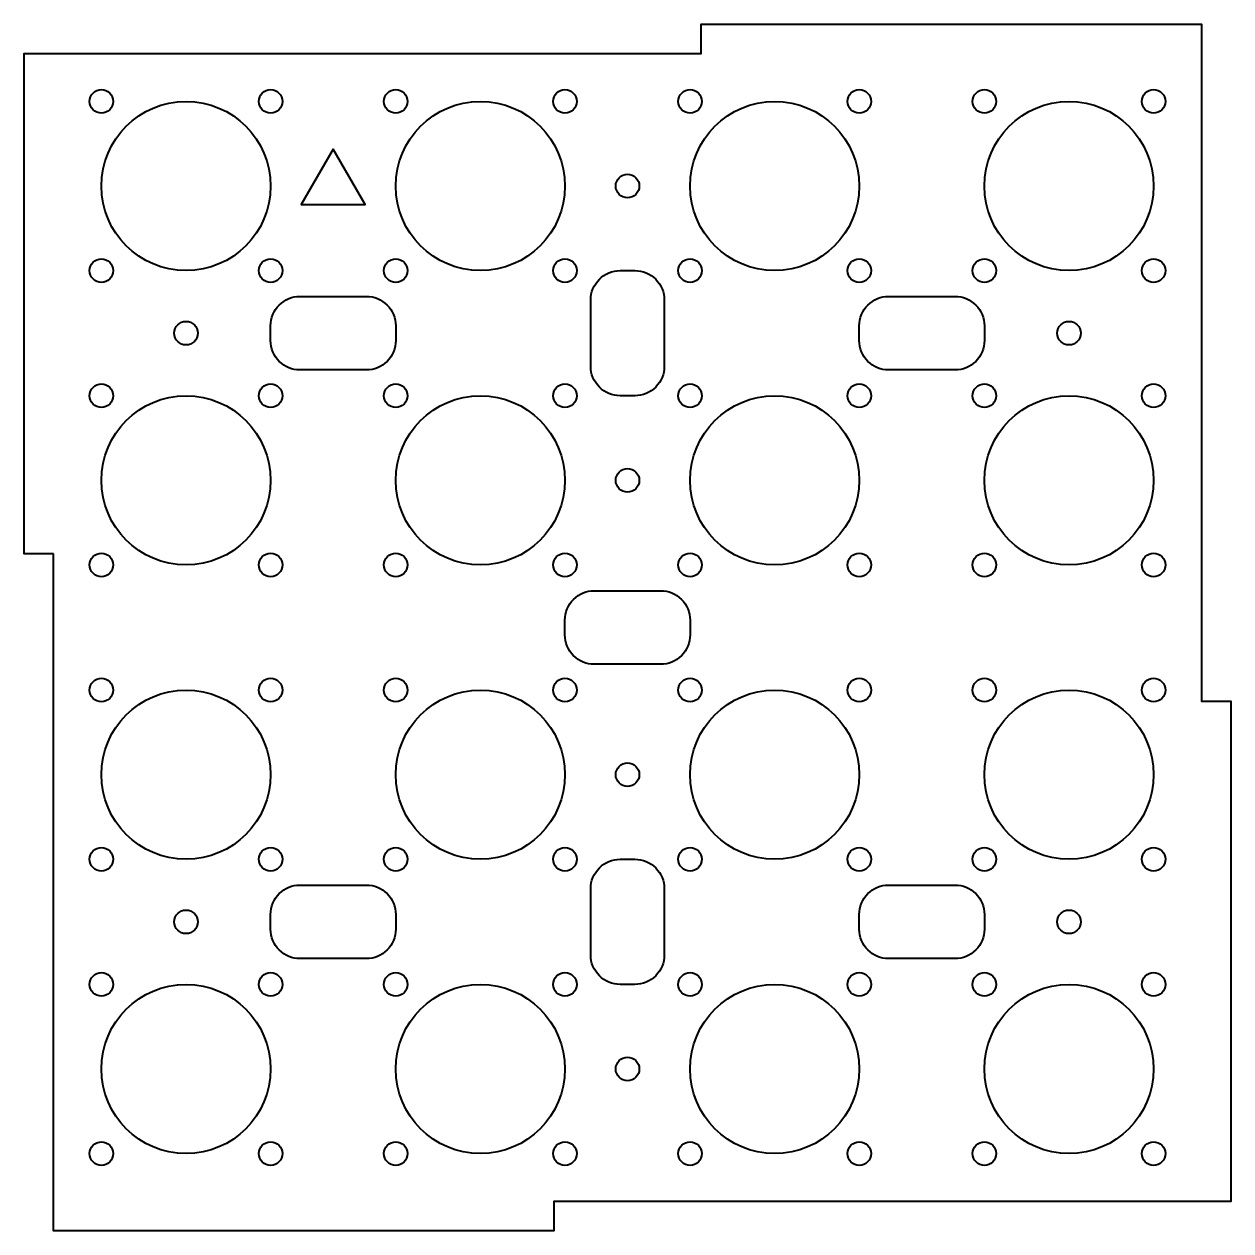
# Model space of a CAD drawing. Header units: inches. Extents: x 0 to 164, y 0 to 164.
import ezdxf

# ---------------------------------------------------------------- set-up
doc = ezdxf.new("R2010")
doc.units = ezdxf.units.IN
doc.header["$MEASUREMENT"] = 0
doc.layers.add('A-DETL-___2', color=2, linetype='Continuous')

# ---------------------------------------------------------------- blocks, each defined once
blk = doc.blocks.new('motor mount 26mm')
at = {"layer": 'A-DETL-___2', "lineweight": 40, "transparency": 33554687}
for centre, radius in [((-11.5, 11.5), 1.6), ((0, 0), 11.5), ((11.5, 11.5), 1.6), ((-11.5, -11.5), 1.6), ((11.5, -11.5), 1.6)]:
    blk.add_circle(centre, radius, dxfattribs=at)

msp = doc.modelspace()

# ---------------------------------------------------------------- linework, layer by layer
at = {"layer": 'A-DETL-___2', "lineweight": 40, "transparency": 33554687}
for points in [[(4.31, 91.8), (0.31, 91.8), (0.31, 159.8), (92.31, 159.8), (92.31, 163.8), (160.31, 163.8), (160.31, 71.8), (164.31, 71.8), (164.31, 3.8), (72.31, 3.8), (72.31, -0.2), (4.31, -0.2), (4.31, 91.8)], [(42.31, 146.8), (37.98, 139.3), (46.64, 139.3)]]:
    msp.add_lwpolyline(points, close=True, dxfattribs=at)
for points in [[(77.31, 117.3), (77.31, 126.3, -0.414214), (81.31, 130.3), (83.31, 130.3, -0.414214), (87.31, 126.3), (87.31, 117.3, -0.414214), (83.31, 113.3), (81.31, 113.3, -0.414214)], [(37.81, 126.8), (46.81, 126.8, -0.414214), (50.81, 122.8), (50.81, 120.8, -0.414214), (46.81, 116.8), (37.81, 116.8, -0.414214), (33.81, 120.8), (33.81, 122.8, -0.414214)], [(117.81, 126.8), (126.81, 126.8, -0.414214), (130.81, 122.8), (130.81, 120.8, -0.414214), (126.81, 116.8), (117.81, 116.8, -0.414214), (113.81, 120.8), (113.81, 122.8, -0.414214)], [(77.81, 86.8), (86.81, 86.8, -0.414214), (90.81, 82.8), (90.81, 80.8, -0.414214), (86.81, 76.8), (77.81, 76.8, -0.414214), (73.81, 80.8), (73.81, 82.8, -0.414214)], [(77.31, 37.3), (77.31, 46.3, -0.414214), (81.31, 50.3), (83.31, 50.3, -0.414214), (87.31, 46.3), (87.31, 37.3, -0.414214), (83.31, 33.3), (81.31, 33.3, -0.414214)], [(37.81, 46.8), (46.81, 46.8, -0.414214), (50.81, 42.8), (50.81, 40.8, -0.414214), (46.81, 36.8), (37.81, 36.8, -0.414214), (33.81, 40.8), (33.81, 42.8, -0.414214)], [(117.81, 46.8), (126.81, 46.8, -0.414214), (130.81, 42.8), (130.81, 40.8, -0.414214), (126.81, 36.8), (117.81, 36.8, -0.414214), (113.81, 40.8), (113.81, 42.8, -0.414214)]]:
    msp.add_lwpolyline(points, format="xyb", close=True, dxfattribs=at)
for centre in [(82.31, 141.8), (22.31, 121.8), (142.31, 121.8), (82.31, 101.8), (82.31, 61.8), (22.31, 41.8), (142.31, 41.8), (82.31, 21.8)]:
    msp.add_circle(centre, 1.6, dxfattribs=at)

# ---------------------------------------------------------------- block references
at = {"layer": 'Defpoints', "lineweight": 40, "transparency": 33554687}
for p in [(22.31, 141.8), (62.31, 141.8), (102.31, 141.8), (142.31, 141.8), (22.31, 101.8), (62.31, 101.8), (102.31, 101.8), (142.31, 101.8), (22.31, 61.8), (62.31, 61.8), (102.31, 61.8), (142.31, 61.8), (22.31, 21.8), (62.31, 21.8), (102.31, 21.8), (142.31, 21.8)]:
    msp.add_blockref('motor mount 26mm', p, dxfattribs=at)

doc.saveas('drawing.dxf')
